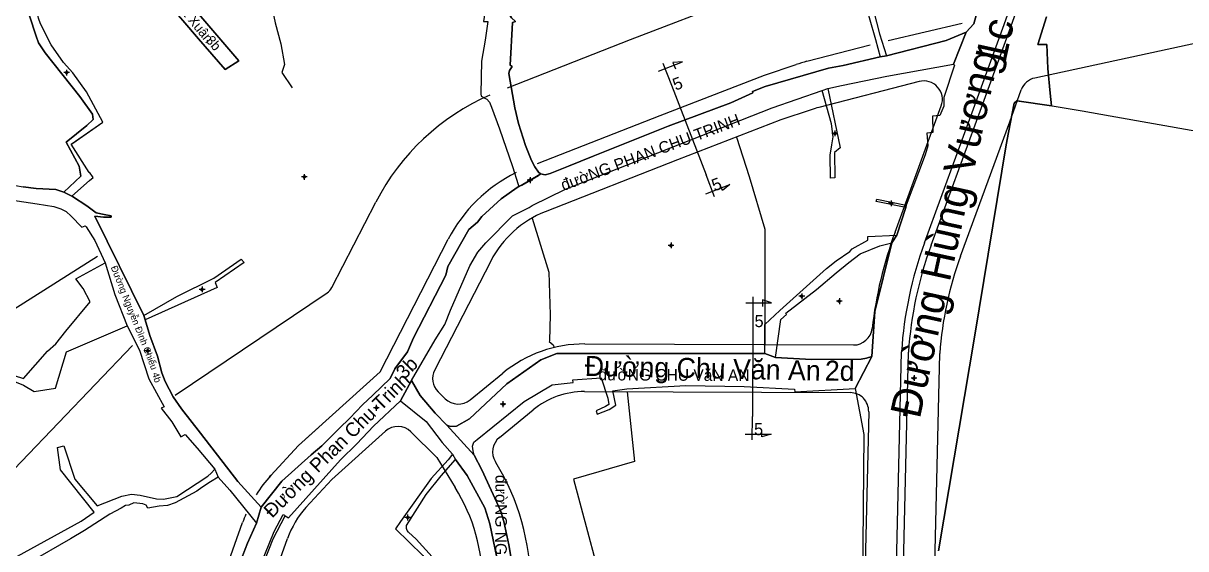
# Model space of a CAD drawing. Extents: x 548357 to 553331, y 1835329 to 1842351.
# Drawn here: x 551308.4 to 551808.4, y 1838515.2 to 1838741.3 of the extents above; entities that cross this region are included whole.
import ezdxf

# ---------------------------------------------------------------- set-up
doc = ezdxf.new("R2010")
doc.units = 0
for name, color, linetype in [('Level 1', 7, 'Continuous'), ('Level 10', 7, 'Continuous'), ('Level 11', 7, 'Continuous'), ('Level 2', 7, 'Continuous'), ('Level 27', 7, 'Continuous'), ('Level 30', 7, 'Continuous'), ('Level 4', 7, 'Continuous'), ('Level 5', 7, 'Continuous')]:
    doc.layers.add(name, color=color, linetype=linetype)

msp = doc.modelspace()

# ---------------------------------------------------------------- linework, layer by layer
at = {"layer": 'Level 1'}
for points in [[(551581.59, 1838720.61), (551591.97, 1838724.63)], [(551583.51, 1838724.07), (551587.16, 1838714.63)], [(551591.97, 1838724.63), (551587.82, 1838724.33), (551588.85, 1838721.68)], [(551587.16, 1838714.63), (551602.05, 1838676.11)], [(551605.71, 1838666.67), (551602.05, 1838676.11)], [(551601.96, 1838667.94), (551612.35, 1838671.95)], [(551612.35, 1838671.95), (551609.07, 1838669.38), (551608.05, 1838672.03)], [(551619.12, 1838621.06), (551630.25, 1838621.01)], [(551622.17, 1838623.58), (551622.13, 1838613.45)], [(551630.25, 1838621.01), (551626.28, 1838622.25), (551626.27, 1838619.41)], [(551622.13, 1838613.45), (551621.96, 1838572.16)], [(551621.91, 1838562.04), (551621.96, 1838572.16)], [(551630.02, 1838564.54), (551626.04, 1838563.34), (551626.05, 1838566.17)], [(551618.89, 1838564.58), (551630.02, 1838564.54)]]:
    msp.add_lwpolyline(points, dxfattribs=at)
at = {"layer": 'Level 10'}
for p, q in [((551708.52, 1838723.68), (551713.95, 1838737.47)), ((551676.88, 1838726.88), (551679.65, 1838727.3)), ((551652.01, 1838712.39), (551654.42, 1838713.14)), ((551521.49, 1838671.05), (551530.86, 1838676.45)), ((551325.86, 1838668.65), (551329.31, 1838666.95)), ((551684.06, 1838650.19), (551687.96, 1838662.08)), ((551687.96, 1838662.08), (551688.17, 1838663.08)), ((551682.02, 1838646.81), (551684.06, 1838650.19)), ((551360.31, 1838615.51), (551360.85, 1838613.74)), ((551627.4, 1838599.25), (551631.96, 1838597.51)), ((551666.14, 1838584.16), (551673.29, 1838597.94)), ((551470.66, 1838578.93), (551475.33, 1838587.55)), ((551490.59, 1838568.44), (551502.29, 1838555.54)), ((551492.96, 1838555.93), (551494.27, 1838553.58)), ((551390.79, 1838549.48), (551392.29, 1838546.08)), ((551408.64, 1838526.27), (551410.66, 1838533.12))]:
    msp.add_line(p, q, dxfattribs=at)
for points in [[(551664.53, 1838838.89), (551662.62, 1838831.4), (551659.69, 1838819.5), (551659.37, 1838812.09), (551661.51, 1838797.84), (551663.29, 1838783.2), (551667.94, 1838774.34), (551668.25, 1838770.23), (551671.61, 1838756.3), (551676.71, 1838736.69), (551679.65, 1838727.3)], [(551713.95, 1838737.47), (551717.24, 1838741.06), (551722.14, 1838758.75), (551732.68, 1838786.59), (551734.69, 1838794.07), (551736.55, 1838800.3), (551738.74, 1838807.94), (551740.97, 1838820.19), (551741.55, 1838821.96), (551743.2, 1838835.89)], [(551505.16, 1838817.19), (551505.72, 1838806.04), (551506.29, 1838778.65), (551506.51, 1838764.41), (551506.93, 1838754.69), (551507.34, 1838748.59), (551506.29, 1838742.07), (551508.26, 1838741.97), (551507.08, 1838734.04), (551505.44, 1838724.98), (551505.23, 1838710.94), (551505.36, 1838709.84), (551507.7, 1838708.59), (551508.85, 1838707.38), (551509.77, 1838705.17), (551513.15, 1838695.84), (551518.86, 1838679.66), (551521.24, 1838671.94), (551521.49, 1838671.05)], [(551357.04, 1838777.95), (551357.59, 1838776.08), (551361.75, 1838771.28), (551401.14, 1838725.09), (551395.18, 1838721.31), (551383.83, 1838734.57), (551376.98, 1838742.39), (551373.02, 1838747), (551368.36, 1838752.26), (551357.87, 1838762.69), (551353.53, 1838769.42)], [(551514.46, 1838778.59), (551515, 1838765.69), (551515.02, 1838758.8), (551515.1, 1838751.68), (551515.49, 1838748.5), (551518.39, 1838743.55), (551520.03, 1838742.03), (551518.88, 1838741.64), (551517.78, 1838723.23), (551518.64, 1838722.61), (551517.59, 1838720.98), (551517.27, 1838719.7), (551519.79, 1838704.89), (551521.32, 1838698.08), (551524.37, 1838688.74), (551527.03, 1838682.3), (551528.47, 1838679.44), (551529.99, 1838677.25), (551530.86, 1838676.45)], [(551325.86, 1838668.65), (551333.17, 1838675.46), (551332.4, 1838679.83), (551326.81, 1838690.19), (551335.67, 1838697.36), (551338.42, 1838699.91), (551338.15, 1838702.2), (551332.73, 1838709.71), (551317.77, 1838728.51), (551315.02, 1838732.9), (551313.91, 1838735.67), (551311.07, 1838744.5), (551309.86, 1838750.15), (551322.67, 1838757.32), (551348.76, 1838771.39), (551350.61, 1838773.1)], [(551329.31, 1838666.95), (551336.89, 1838673.66), (551338.45, 1838674.94), (551336.89, 1838677.15), (551336.78, 1838677.07), (551329.05, 1838689.21), (551342.63, 1838698.74), (551335.66, 1838711.8), (551329.68, 1838719.87), (551325.66, 1838724.38), (551320.41, 1838731.92), (551315.83, 1838741.08), (551315.02, 1838743.49), (551314.41, 1838746.53), (551314.87, 1838747.67), (551321.68, 1838751.94), (551335.33, 1838759.97), (551353.53, 1838769.42)], [(551666.76, 1838762.84), (551674.97, 1838734.26), (551676.88, 1838726.88)], [(551748.52, 1838744.02), (551744.81, 1838732.12), (551748.63, 1838732.12), (551749.02, 1838721.79), (551750.04, 1838711.26), (551750.65, 1838705.71), (551735.69, 1838707.89), (551734.57, 1838706.92), (551732.13, 1838694.25), (551731.17, 1838688.95), (551717.67, 1838607.15), (551701.99, 1838514.33)], [(551679.65, 1838727.3), (551705.39, 1838733.78), (551713.95, 1838737.47)], [(551530.86, 1838676.45), (551532.85, 1838676.05), (551534.97, 1838676.66), (551542.91, 1838679.77), (551553.52, 1838684.08), (551585.82, 1838696.94), (551612.7, 1838707.07), (551622.12, 1838711.27), (551622.01, 1838711.89), (551627.48, 1838714.07), (551654.76, 1838721.92), (551661.02, 1838723.12), (551676.88, 1838726.88)], [(551654.42, 1838713.14), (551660.25, 1838714.53), (551679.77, 1838718.53), (551708.52, 1838723.68)], [(551708.52, 1838723.68), (551708.84, 1838723.19), (551704.33, 1838709.38), (551704.28, 1838705.61), (551702.61, 1838701.64), (551699.41, 1838701.29), (551699.56, 1838694.24), (551697.02, 1838694.04), (551697.39, 1838688.53), (551696.35, 1838684.7), (551688.17, 1838663.08)], [(551475.33, 1838587.55), (551485.55, 1838605.04), (551489.71, 1838611.64), (551492.09, 1838617.84), (551500.52, 1838636.93), (551503.9, 1838642.77), (551507.36, 1838646.87), (551518.85, 1838658.38), (551525.91, 1838661.95), (551527.27, 1838662.82), (551541.59, 1838669.86), (551630.46, 1838704.86), (551652.01, 1838712.39)], [(551654.42, 1838713.14), (551659.74, 1838687.74), (551657.25, 1838685.63), (551657.4, 1838674.77), (551655.54, 1838674.67), (551655.42, 1838684.56), (551656.19, 1838688.99), (551656.67, 1838692.44), (551656.03, 1838697.96), (551652.01, 1838712.39)], [(551521.49, 1838671.05), (551522.77, 1838671.63), (551530.05, 1838675.75), (551530.86, 1838676.45)], [(551292.08, 1838674.52), (551294.56, 1838673.45), (551297.15, 1838672.78), (551298.27, 1838672.57), (551308.37, 1838670.87), (551313.92, 1838670.14), (551322.38, 1838669.72), (551325.86, 1838668.65)], [(551410.66, 1838533.12), (551419.65, 1838544.24), (551432.22, 1838555.63), (551436.84, 1838559.53), (551444.32, 1838567.03), (551448.87, 1838571.35), (551454.27, 1838577.21), (551458.77, 1838581.27), (551466.22, 1838588.54), (551468.25, 1838592.61), (551473.71, 1838599.9), (551476.3, 1838605.94), (551490.18, 1838632.89), (551491.06, 1838636.7), (551500, 1838652.54), (551503.69, 1838655.77), (551505.61, 1838658.14), (551513.9, 1838665.79), (551520.83, 1838670.65), (551521.49, 1838671.05)], [(551288.04, 1838667.59), (551293.13, 1838666.79), (551314.44, 1838663.64), (551321.55, 1838662.5), (551324.5, 1838661.41), (551326.83, 1838660.32), (551328.97, 1838658.32), (551333.64, 1838653.62), (551334.99, 1838654.2), (551335.45, 1838653.72), (551339.2, 1838647.86), (551343.64, 1838638.23)], [(551329.31, 1838666.95), (551329.57, 1838666.82), (551335.76, 1838662.76), (551339.74, 1838659.67), (551343.18, 1838658.95), (551346.25, 1838658.47), (551346.2, 1838657.93), (551342.91, 1838657.82), (551339.19, 1838658.25), (551360.31, 1838615.51)], [(551687.96, 1838662.08), (551675.15, 1838664.64), (551675.56, 1838665.62), (551688.17, 1838663.08)], [(551627.4, 1838599.25), (551627.4, 1838611.72), (551633.79, 1838617.69), (551653.84, 1838635.72), (551658.01, 1838639.05), (551663.9, 1838643.08), (551664.87, 1838644.22), (551671.67, 1838648), (551671.7, 1838649.58), (551684.06, 1838650.19)], [(551631.96, 1838597.51), (551634.21, 1838613.85), (551636.69, 1838616.05), (551636.39, 1838616.61), (551649.5, 1838626.7), (551658.06, 1838633.97), (551663.51, 1838638.35), (551668.36, 1838642.06), (551676.82, 1838645.53), (551682.02, 1838646.81)], [(551673.29, 1838597.94), (551674.63, 1838617.33), (551682.02, 1838646.81)], [(551304.49, 1838589.7), (551308.43, 1838588.48), (551318.78, 1838600.26), (551322.43, 1838603.37), (551326.71, 1838608.87), (551337.13, 1838621.44), (551334.13, 1838627.25), (551330.98, 1838631.35), (551343.64, 1838638.23)], [(551343.64, 1838638.23), (551347.79, 1838624.6), (551353.09, 1838611.14)], [(551360.31, 1838615.51), (551374.43, 1838623.7), (551390.3, 1838631.69), (551402.06, 1838639.85), (551403.41, 1838638.36), (551390.99, 1838629.73), (551391.76, 1838627.55), (551360.85, 1838613.74)], [(551250.53, 1838512.97), (551270.68, 1838529.47), (551260.97, 1838545.55), (551260.83, 1838556.58), (551264.93, 1838560.58), (551269.74, 1838564.79), (551282.05, 1838577.82), (551287.85, 1838586.29), (551293.97, 1838583.99), (551299.72, 1838581.94), (551303.21, 1838587.7), (551308.49, 1838585.67), (551313.09, 1838582.83), (551322.25, 1838584.32), (551326.94, 1838599.89), (551353.09, 1838611.14)], [(551353.09, 1838611.14), (551358.37, 1838600.72), (551362.45, 1838588.37), (551369.06, 1838576.35), (551367.68, 1838575.78), (551372.26, 1838569.83), (551376.18, 1838563.32), (551378.02, 1838564.44), (551383.14, 1838558.5), (551390.79, 1838549.48)], [(551360.85, 1838613.74), (551362.9, 1838607.01), (551366.2, 1838598.07), (551367.93, 1838590.89), (551369.4, 1838587.25), (551372.85, 1838580.65), (551376.49, 1838575.38), (551384.59, 1838565.02), (551400.61, 1838544.2), (551410.66, 1838533.12)], [(551490.59, 1838568.44), (551492.18, 1838567.8), (551494.77, 1838568.02), (551500.34, 1838571.06), (551516.41, 1838586.19), (551531.06, 1838596.44), (551537.89, 1838599.28), (551627.4, 1838599.25)], [(551631.96, 1838597.51), (551647.37, 1838596.65), (551668.72, 1838596.78), (551671.1, 1838597.28), (551673.29, 1838597.94)], [(551475.33, 1838587.55), (551479.08, 1838581.17), (551485.48, 1838573.52), (551490.59, 1838568.44)], [(551502.29, 1838555.54), (551501.93, 1838557.4), (551501.62, 1838559.4), (551502.24, 1838561.02), (551503.55, 1838562.3), (551523.81, 1838578.6), (551535.92, 1838585.76), (551544.94, 1838586.71), (551544.81, 1838587.91), (551556.95, 1838588.79), (551559.88, 1838579.94), (551560.25, 1838577.24), (551558.83, 1838576.39), (551554.73, 1838574.57), (551555.26, 1838573.1), (551560.44, 1838575.16), (551563.32, 1838576.97), (551561.92, 1838583.14), (551567.94, 1838584.04), (551593.31, 1838585.4), (551618.42, 1838584.97), (551640.12, 1838583.91), (551640.24, 1838582.75), (551666.14, 1838584.16)], [(551666.14, 1838584.16), (551669.98, 1838564.33), (551669.1, 1838469.55)], [(551421.1, 1838529.37), (551422.51, 1838528.6), (551444.79, 1838553.44), (551451.82, 1838560.43), (551459.05, 1838568), (551470.66, 1838578.93)], [(551470.66, 1838578.93), (551481.71, 1838569.99), (551488.55, 1838560.88), (551492.96, 1838555.93)], [(551305.97, 1838512.03), (551333.23, 1838527.17), (551338.9, 1838530.95), (551324.36, 1838549.24), (551323.19, 1838558.73), (551325.89, 1838559.47), (551330.51, 1838545.21), (551340.22, 1838533.71), (551350.76, 1838537.9), (551354.94, 1838538.66), (551358.64, 1838538.24), (551365.68, 1838536.78), (551368.66, 1838536.62), (551374.48, 1838537.68), (551387.76, 1838546.52), (551389.16, 1838547.77), (551390.79, 1838549.48)], [(551492.96, 1838555.93), (551491.18, 1838553.49), (551483.9, 1838545.41), (551470.69, 1838526.9), (551468.53, 1838523.76), (551480.29, 1838512.41), (551486.62, 1838501.42), (551489.16, 1838502.91), (551487.61, 1838505.83), (551484.31, 1838511.82), (551477.38, 1838519.3), (551474.11, 1838522.34), (551473.55, 1838523.04), (551473.23, 1838523.92), (551473.27, 1838525.27), (551481.68, 1838538.61), (551488.13, 1838546.55), (551494.27, 1838553.58)], [(551502.29, 1838555.54), (551505.58, 1838549.15), (551513.65, 1838531.71), (551515.13, 1838526.99), (551517.2, 1838516.96), (551520.02, 1838500.81)], [(551491.21, 1838331.48), (551495.9, 1838346.97), (551497.01, 1838351.39), (551499.36, 1838361.86), (551503.15, 1838376.9), (551509.11, 1838396.81), (551508.95, 1838397.35), (551508.34, 1838397.4), (551508.85, 1838399.29), (551510.84, 1838413.17), (551512.1, 1838420.48), (551512.38, 1838444.43), (551512.99, 1838477.76), (551513.33, 1838487.76), (551512.02, 1838511.5), (551509.12, 1838525.91), (551506.94, 1838532.9), (551499.32, 1838546.69), (551494.27, 1838553.58)], [(551392.29, 1838546.08), (551388.96, 1838544.02), (551385.23, 1838541.54), (551382.98, 1838540), (551373.67, 1838534.99), (551370.48, 1838533.81), (551366.78, 1838533.6), (551361.98, 1838532.74), (551361.21, 1838533.98), (551359.78, 1838534.52), (551355.97, 1838534.93), (551353.74, 1838533.98), (551352.34, 1838533.82), (551350.52, 1838532.74), (551345.68, 1838530.16), (551334.7, 1838523.12), (551328.75, 1838519.47), (551310.79, 1838509.24)], [(551392.29, 1838546.08), (551397.29, 1838540.47), (551408.64, 1838526.27)], [(551377.19, 1838414.27), (551377.9, 1838415.6), (551381.78, 1838426.57), (551385.6, 1838438.34), (551392.23, 1838457.39), (551400.13, 1838480.76), (551405.72, 1838496.55), (551408.54, 1838503.6), (551416.34, 1838522.6), (551420.14, 1838530), (551420.69, 1838529.71), (551421.1, 1838529.37)], [(551392.38, 1838490.62), (551394.87, 1838492.95), (551396.19, 1838495.35), (551404.77, 1838517.64), (551408.64, 1838526.27)], [(551407.83, 1838499.21), (551415.94, 1838519.52), (551421.1, 1838529.37)]]:
    msp.add_lwpolyline(points, dxfattribs=at)
at = {"layer": 'Level 11'}
for p, q in [((551327.03, 1838720.65), (551326.41, 1838720.03)), ((551327.03, 1838721.28), (551327.03, 1838720.65)), ((551327.65, 1838720.03), (551327.03, 1838720.65)), ((551326.41, 1838720.03), (551325.78, 1838720.03)), ((551326.41, 1838720.03), (551327.03, 1838719.41)), ((551327.03, 1838719.41), (551327.65, 1838720.03)), ((551327.03, 1838719.41), (551327.03, 1838718.78)), ((551328.28, 1838720.03), (551327.65, 1838720.03)), ((551657.47, 1838695.15), (551657.47, 1838694.53)), ((551656.85, 1838693.9), (551656.22, 1838693.9)), ((551657.47, 1838694.53), (551656.85, 1838693.9)), ((551656.85, 1838693.9), (551657.47, 1838693.27)), ((551658.09, 1838693.9), (551657.47, 1838694.53)), ((551657.47, 1838693.27), (551658.09, 1838693.9)), ((551657.47, 1838693.27), (551657.47, 1838692.65)), ((551658.72, 1838693.9), (551658.09, 1838693.9)), ((551428.65, 1838675.16), (551428.02, 1838675.16)), ((551429.27, 1838675.79), (551428.65, 1838675.16)), ((551428.65, 1838675.16), (551429.27, 1838674.53)), ((551429.27, 1838676.41), (551429.27, 1838675.79)), ((551429.89, 1838675.16), (551429.27, 1838675.79)), ((551429.27, 1838674.53), (551429.89, 1838675.16)), ((551430.52, 1838675.16), (551429.89, 1838675.16)), ((551429.27, 1838674.53), (551429.27, 1838673.91)), ((551525.73, 1838673.75), (551525.1, 1838673.75)), ((551526.35, 1838674.37), (551525.73, 1838673.75)), ((551525.73, 1838673.75), (551526.35, 1838673.13)), ((551526.35, 1838675), (551526.35, 1838674.37)), ((551526.97, 1838673.75), (551526.35, 1838674.37)), ((551526.35, 1838673.13), (551526.97, 1838673.75)), ((551526.35, 1838673.13), (551526.35, 1838672.5)), ((551527.6, 1838673.75), (551526.97, 1838673.75)), ((551681.73, 1838665.1), (551681.73, 1838664.47)), ((551681.11, 1838663.85), (551680.48, 1838663.85)), ((551681.73, 1838664.47), (551681.11, 1838663.85)), ((551681.11, 1838663.85), (551681.73, 1838663.23)), ((551682.35, 1838663.85), (551681.73, 1838664.47)), ((551681.73, 1838663.23), (551682.35, 1838663.85)), ((551681.73, 1838663.23), (551681.73, 1838662.6)), ((551682.98, 1838663.85), (551682.35, 1838663.85)), ((551586.39, 1838645.74), (551585.76, 1838645.74)), ((551587.01, 1838646.37), (551586.39, 1838645.74)), ((551586.39, 1838645.74), (551587.01, 1838645.11)), ((551587.01, 1838646.99), (551587.01, 1838646.37)), ((551587.63, 1838645.74), (551587.01, 1838646.37)), ((551587.01, 1838645.11), (551587.63, 1838645.74)), ((551587.01, 1838645.11), (551587.01, 1838644.49)), ((551588.26, 1838645.74), (551587.63, 1838645.74)), ((551384.69, 1838626.8), (551384.07, 1838626.8)), ((551385.32, 1838627.43), (551384.69, 1838626.8)), ((551384.69, 1838626.8), (551385.32, 1838626.17)), ((551385.32, 1838628.05), (551385.32, 1838627.43)), ((551385.94, 1838626.8), (551385.32, 1838627.43)), ((551385.32, 1838626.17), (551385.94, 1838626.8)), ((551385.32, 1838626.17), (551385.32, 1838625.55)), ((551386.57, 1838626.8), (551385.94, 1838626.8)), ((551643.22, 1838625.1), (551643.22, 1838624.47)), ((551642.59, 1838623.85), (551641.97, 1838623.85)), ((551643.22, 1838624.47), (551642.59, 1838623.85)), ((551642.59, 1838623.85), (551643.22, 1838623.23)), ((551643.85, 1838623.85), (551643.22, 1838624.47)), ((551643.22, 1838623.23), (551643.85, 1838623.85)), ((551643.22, 1838623.23), (551643.22, 1838622.6)), ((551644.47, 1838623.85), (551643.85, 1838623.85)), ((551658.77, 1838621.73), (551658.14, 1838621.73)), ((551659.39, 1838622.35), (551658.77, 1838621.73)), ((551658.77, 1838621.73), (551659.39, 1838621.11)), ((551659.39, 1838622.98), (551659.39, 1838622.35)), ((551660.01, 1838621.73), (551659.39, 1838622.35)), ((551659.39, 1838621.11), (551660.01, 1838621.73)), ((551659.39, 1838621.11), (551659.39, 1838620.48)), ((551660.64, 1838621.73), (551660.01, 1838621.73)), ((551361.29, 1838600.39), (551360.66, 1838600.39)), ((551361.91, 1838601.01), (551361.29, 1838600.39)), ((551361.29, 1838600.39), (551361.91, 1838599.77)), ((551361.91, 1838601.64), (551361.91, 1838601.01)), ((551362.53, 1838600.39), (551361.91, 1838601.01)), ((551361.91, 1838599.77), (551362.53, 1838600.39)), ((551363.16, 1838600.39), (551362.53, 1838600.39)), ((551361.91, 1838599.77), (551361.91, 1838599.14)), ((551690.89, 1838588.65), (551690.26, 1838588.65)), ((551691.51, 1838589.27), (551690.89, 1838588.65)), ((551690.89, 1838588.65), (551691.51, 1838588.03)), ((551691.51, 1838589.9), (551691.51, 1838589.27)), ((551692.13, 1838588.65), (551691.51, 1838589.27)), ((551691.51, 1838588.03), (551692.13, 1838588.65)), ((551691.51, 1838588.03), (551691.51, 1838587.4)), ((551692.76, 1838588.65), (551692.13, 1838588.65)), ((551459.59, 1838575.87), (551458.97, 1838575.87)), ((551460.22, 1838576.49), (551459.59, 1838575.87)), ((551459.59, 1838575.87), (551460.22, 1838575.25)), ((551460.22, 1838577.12), (551460.22, 1838576.49)), ((551460.85, 1838575.87), (551460.22, 1838576.49)), ((551460.22, 1838575.25), (551460.85, 1838575.87)), ((551460.22, 1838575.25), (551460.22, 1838574.62)), ((551461.47, 1838575.87), (551460.85, 1838575.87)), ((551514.09, 1838577.41), (551513.46, 1838577.41)), ((551514.71, 1838578.03), (551514.09, 1838577.41)), ((551514.09, 1838577.41), (551514.71, 1838576.79)), ((551514.71, 1838578.66), (551514.71, 1838578.03)), ((551515.33, 1838577.41), (551514.71, 1838578.03)), ((551514.71, 1838576.79), (551515.33, 1838577.41)), ((551514.71, 1838576.79), (551514.71, 1838576.16)), ((551515.96, 1838577.41), (551515.33, 1838577.41)), ((551473.06, 1838528.67), (551472.44, 1838528.67)), ((551473.69, 1838529.29), (551473.06, 1838528.67)), ((551473.06, 1838528.67), (551473.69, 1838528.05)), ((551473.69, 1838529.92), (551473.69, 1838529.29)), ((551474.31, 1838528.67), (551473.69, 1838529.29)), ((551473.69, 1838528.05), (551474.31, 1838528.67)), ((551473.69, 1838528.05), (551473.69, 1838527.42)), ((551474.94, 1838528.67), (551474.31, 1838528.67))]:
    msp.add_line(p, q, dxfattribs=at)
for centre in [(551327.03, 1838720.03), (551657.47, 1838693.9), (551429.27, 1838675.16), (551526.35, 1838673.75), (551681.73, 1838663.85), (551587.01, 1838645.74), (551385.32, 1838626.8), (551643.22, 1838623.85), (551659.39, 1838621.73), (551361.91, 1838600.39), (551691.51, 1838588.65), (551460.22, 1838575.87), (551514.71, 1838577.41), (551473.69, 1838528.67)]:
    msp.add_circle(centre, 0.15, dxfattribs=at)
at = {"layer": 'Level 2'}
for p, q in [((551508.26, 1838741.97), (551507.08, 1838734.04)), ((551717.24, 1838741.06), (551713.95, 1838737.47)), ((551313.91, 1838735.67), (551315.02, 1838732.9)), ((551315.02, 1838732.9), (551317.77, 1838728.51)), ((551383.83, 1838734.57), (551395.18, 1838721.31)), ((551317.77, 1838728.51), (551332.73, 1838709.71)), ((551335.66, 1838711.8), (551329.68, 1838719.87)), ((551652.01, 1838712.39), (551654.42, 1838713.14)), ((551332.73, 1838709.71), (551338.15, 1838702.2)), ((551335.67, 1838697.36), (551326.81, 1838690.19)), ((551326.81, 1838690.19), (551332.4, 1838679.83)), ((551527.03, 1838682.3), (551524.37, 1838688.74)), ((551528.47, 1838679.44), (551527.03, 1838682.3)), ((551521.49, 1838671.05), (551530.86, 1838676.45)), ((551521.24, 1838671.94), (551521.49, 1838671.05)), ((551325.86, 1838668.65), (551329.31, 1838666.95)), ((551518.85, 1838658.38), (551525.91, 1838661.95)), ((551507.36, 1838646.87), (551518.85, 1838658.38)), ((551500, 1838652.54), (551491.06, 1838636.7)), ((551503.9, 1838642.77), (551507.36, 1838646.87)), ((551500.52, 1838636.93), (551503.9, 1838642.77)), ((551492.09, 1838617.84), (551500.52, 1838636.93)), ((551473.71, 1838599.9), (551468.25, 1838592.61)), ((551631.96, 1838597.51), (551627.4, 1838599.25)), ((551666.14, 1838584.16), (551673.29, 1838597.94)), ((551470.66, 1838578.93), (551475.33, 1838587.55)), ((551479.08, 1838581.17), (551475.33, 1838587.55)), ((551544.94, 1838586.71), (551544.81, 1838587.91)), ((551567.94, 1838584.04), (551593.31, 1838585.4)), ((551561.92, 1838583.14), (551567.94, 1838584.04)), ((551459.05, 1838568), (551470.66, 1838578.93)), ((551560.25, 1838577.24), (551558.83, 1838576.39)), ((551448.87, 1838571.35), (551444.32, 1838567.03)), ((551451.82, 1838560.43), (551459.05, 1838568)), ((551419.65, 1838544.24), (551410.66, 1838533.12)), ((551410.66, 1838533.12), (551408.64, 1838526.27)), ((551408.64, 1838526.27), (551404.77, 1838517.64)), ((551509.12, 1838525.91), (551512.02, 1838511.5)), ((551404.77, 1838517.64), (551396.19, 1838495.35))]:
    msp.add_line(p, q, dxfattribs=at)
for points in [[(551734.69, 1838794.07), (551732.68, 1838786.59), (551722.14, 1838758.75), (551717.24, 1838741.06)], [(551395.18, 1838721.31), (551401.14, 1838725.09), (551361.75, 1838771.28)], [(551322.67, 1838757.32), (551309.86, 1838750.15), (551311.07, 1838744.5), (551313.91, 1838735.67)], [(551373.02, 1838747), (551376.98, 1838742.39), (551383.83, 1838734.57)], [(551517.27, 1838719.7), (551517.59, 1838720.98), (551518.64, 1838722.61), (551517.78, 1838723.23), (551518.88, 1838741.64), (551520.03, 1838742.03), (551518.39, 1838743.55), (551515.49, 1838748.5)], [(551320.41, 1838731.92), (551315.83, 1838741.08), (551315.02, 1838743.49)], [(551717.67, 1838607.15), (551731.17, 1838688.95), (551732.13, 1838694.25), (551734.57, 1838706.92), (551735.69, 1838707.89), (551750.65, 1838705.71), (551750.04, 1838711.26), (551749.02, 1838721.79), (551748.63, 1838732.12), (551744.81, 1838732.12), (551748.52, 1838744.02)], [(551708.52, 1838723.68), (551713.95, 1838737.47), (551705.39, 1838733.78), (551679.65, 1838727.3), (551676.88, 1838726.88), (551661.02, 1838723.12), (551654.76, 1838721.92), (551627.48, 1838714.07), (551622.01, 1838711.89), (551622.12, 1838711.27), (551612.7, 1838707.07), (551585.82, 1838696.94), (551553.52, 1838684.08), (551542.91, 1838679.77), (551534.97, 1838676.66), (551532.85, 1838676.05), (551530.86, 1838676.45), (551530.05, 1838675.75), (551522.77, 1838671.63), (551521.49, 1838671.05)], [(551713.95, 1838737.47), (551708.52, 1838723.68), (551708.84, 1838723.19), (551704.33, 1838709.38), (551704.28, 1838705.61), (551702.61, 1838701.64), (551699.41, 1838701.29), (551699.56, 1838694.24), (551697.02, 1838694.04), (551697.39, 1838688.53), (551696.35, 1838684.7), (551688.17, 1838663.08), (551687.96, 1838662.08), (551684.06, 1838650.19), (551682.02, 1838646.81), (551674.63, 1838617.33), (551673.29, 1838597.94), (551666.14, 1838584.16), (551669.98, 1838564.33), (551669.1, 1838469.55)], [(551329.68, 1838719.87), (551325.66, 1838724.38), (551320.41, 1838731.92)], [(551507.08, 1838734.04), (551505.44, 1838724.98), (551505.23, 1838710.94), (551505.36, 1838709.84)], [(551654.42, 1838713.14), (551660.25, 1838714.53), (551679.77, 1838718.53), (551708.52, 1838723.68)], [(551524.37, 1838688.74), (551521.32, 1838698.08), (551519.79, 1838704.89), (551517.27, 1838719.7)], [(551336.78, 1838677.07), (551329.05, 1838689.21), (551329.76, 1838689.71), (551342.63, 1838698.74), (551335.66, 1838711.8)], [(551525.91, 1838661.95), (551527.27, 1838662.82), (551541.59, 1838669.86), (551630.46, 1838704.86), (551652.01, 1838712.39)], [(551505.36, 1838709.84), (551507.7, 1838708.59), (551508.85, 1838707.38), (551509.77, 1838705.17), (551513.15, 1838695.84)], [(551338.15, 1838702.2), (551338.42, 1838699.91), (551335.67, 1838697.36)], [(551513.15, 1838695.84), (551518.86, 1838679.66), (551521.24, 1838671.94)], [(551332.4, 1838679.83), (551333.17, 1838675.46), (551325.86, 1838668.65)], [(551329.31, 1838666.95), (551336.89, 1838673.66), (551338.45, 1838674.94), (551336.89, 1838677.15), (551336.78, 1838677.07)], [(551530.86, 1838676.45), (551529.99, 1838677.25), (551528.47, 1838679.44)], [(551521.49, 1838671.05), (551520.83, 1838670.65), (551513.9, 1838665.79)], [(551513.9, 1838665.79), (551505.61, 1838658.14), (551503.69, 1838655.77), (551500, 1838652.54)], [(551491.06, 1838636.7), (551490.18, 1838632.89), (551476.3, 1838605.94), (551473.71, 1838599.9)], [(551475.33, 1838587.55), (551485.55, 1838605.04), (551489.71, 1838611.64), (551492.09, 1838617.84)], [(551701.99, 1838514.33), (551717.67, 1838607.15)], [(551531.06, 1838596.44), (551516.41, 1838586.19), (551500.34, 1838571.06)], [(551627.4, 1838599.25), (551537.89, 1838599.28), (551531.06, 1838596.44)], [(551673.29, 1838597.94), (551671.1, 1838597.28), (551668.72, 1838596.78), (551647.37, 1838596.65), (551631.96, 1838597.51)], [(551468.25, 1838592.61), (551466.22, 1838588.54), (551458.77, 1838581.27), (551454.27, 1838577.21), (551448.87, 1838571.35)], [(551475.33, 1838587.55), (551470.66, 1838578.93), (551481.71, 1838569.99), (551488.55, 1838560.88), (551492.96, 1838555.93), (551494.27, 1838553.58), (551499.32, 1838546.69), (551506.94, 1838532.9), (551509.12, 1838525.91)], [(551503.55, 1838562.3), (551523.81, 1838578.6), (551535.92, 1838585.76), (551544.94, 1838586.71)], [(551544.81, 1838587.91), (551556.95, 1838588.79), (551559.88, 1838579.94), (551560.25, 1838577.24)], [(551593.31, 1838585.4), (551618.42, 1838584.97), (551640.12, 1838583.91)], [(551515.13, 1838526.99), (551513.65, 1838531.71), (551505.58, 1838549.15), (551502.29, 1838555.54), (551490.59, 1838568.44), (551485.48, 1838573.52), (551479.08, 1838581.17)], [(551558.83, 1838576.39), (551554.73, 1838574.57), (551555.26, 1838573.1), (551560.44, 1838575.16), (551563.32, 1838576.97), (551561.92, 1838583.14)], [(551640.12, 1838583.91), (551640.24, 1838582.75), (551666.14, 1838584.16)], [(551500.34, 1838571.06), (551494.77, 1838568.02), (551492.18, 1838567.8)], [(551444.32, 1838567.03), (551436.84, 1838559.53), (551432.22, 1838555.63), (551419.65, 1838544.24)], [(551492.18, 1838567.8), (551490.59, 1838568.44), (551502.29, 1838555.54), (551501.93, 1838557.4), (551501.62, 1838559.4), (551502.24, 1838561.02), (551503.55, 1838562.3)], [(551422.51, 1838528.6), (551444.79, 1838553.44), (551451.82, 1838560.43)], [(551392.38, 1838490.62), (551392.53, 1838485.69), (551394.42, 1838484.75), (551393.77, 1838482.42), (551387.17, 1838462.86), (551380.48, 1838443.89), (551374.06, 1838426.12), (551372.19, 1838421.95), (551377.19, 1838414.27), (551377.9, 1838415.6), (551381.78, 1838426.57), (551385.6, 1838438.34), (551392.23, 1838457.39), (551400.13, 1838480.76), (551405.72, 1838496.55), (551408.54, 1838503.6), (551416.34, 1838522.6), (551420.14, 1838530), (551420.69, 1838529.71), (551421.1, 1838529.37), (551422.51, 1838528.6)], [(551520.02, 1838500.81), (551517.2, 1838516.96), (551515.13, 1838526.99)]]:
    msp.add_lwpolyline(points, dxfattribs=at)
at = {"layer": 'Level 27'}
for p, q in [((551313.92, 1838670.14), (551308.37, 1838670.87)), ((551329.31, 1838666.95), (551325.86, 1838668.65)), ((551321.55, 1838662.5), (551324.5, 1838661.41)), ((551328.97, 1838658.32), (551333.64, 1838653.62)), ((551346.2, 1838657.93), (551346.25, 1838658.47)), ((551333.64, 1838653.62), (551334.99, 1838654.2))]:
    msp.add_line(p, q, dxfattribs=at)
for points in [[(551325.86, 1838668.65), (551322.38, 1838669.72), (551313.92, 1838670.14)], [(551288.04, 1838667.59), (551293.13, 1838666.79), (551314.44, 1838663.64), (551321.55, 1838662.5)], [(551339.74, 1838659.67), (551335.76, 1838662.76), (551329.57, 1838666.82), (551329.31, 1838666.95)], [(551324.5, 1838661.41), (551326.83, 1838660.32), (551328.97, 1838658.32)], [(551367.93, 1838590.89), (551366.2, 1838598.07), (551362.9, 1838607.01), (551360.85, 1838613.74), (551360.31, 1838615.51), (551339.19, 1838658.25)], [(551339.19, 1838658.25), (551342.91, 1838657.82), (551346.2, 1838657.93)], [(551346.25, 1838658.47), (551343.18, 1838658.95), (551339.74, 1838659.67)], [(551334.99, 1838654.2), (551335.45, 1838653.72), (551339.2, 1838647.86), (551343.64, 1838638.23), (551347.79, 1838624.6), (551353.09, 1838611.14), (551358.37, 1838600.72), (551362.45, 1838588.37), (551369.06, 1838576.35), (551367.68, 1838575.78), (551372.26, 1838569.83), (551376.18, 1838563.32), (551378.02, 1838564.44), (551383.14, 1838558.5), (551390.79, 1838549.48), (551392.29, 1838546.08), (551397.29, 1838540.47), (551408.64, 1838526.27), (551410.66, 1838533.12), (551400.61, 1838544.2)], [(551400.61, 1838544.2), (551384.59, 1838565.02), (551376.49, 1838575.38), (551372.85, 1838580.65), (551369.4, 1838587.25), (551367.93, 1838590.89)]]:
    msp.add_lwpolyline(points, dxfattribs=at)
at = {"layer": 'Level 30'}
for points in [[(551406.09, 1838803.08), (551409.74, 1838800.31), (551414.24, 1838753.18), (551416.8, 1838741.45), (551419.16, 1838732.45), (551420.76, 1838723.48), (551419.67, 1838720.12), (551424.11, 1838713.48)], [(551729.72, 1838739.22), (551753.06, 1838804.57)], [(551732.55, 1838738.21), (551755.91, 1838803.6)], [(551516.68, 1838713.47), (551569.61, 1838734.25), (551615.31, 1838751.93), (551629.62, 1838756.72)], [(551680.38, 1838733.89), (551712.21, 1838741.27)], [(551743.46, 1838717.72), (551850.65, 1838741.06)], [(551717.14, 1838704.49), (551729.72, 1838739.22)], [(551719.96, 1838703.46), (551732.55, 1838738.21)], [(551645.45, 1838724.9), (551672.57, 1838731.92)], [(551529.56, 1838680.88), (551582.33, 1838701.61), (551627.2, 1838718.96), (551640.75, 1838723.5)], [(551693.7, 1838716.22), (551650.59, 1838705.05)], [(551732.64, 1838698.84), (551737.64, 1838712.63)], [(551683.33, 1838651.47), (551703.21, 1838705.72)], [(551843.91, 1838491.42), (551849.31, 1838495.84), (551879.95, 1838672.88), (551871.56, 1838684.51), (551813.15, 1838694.75), (551775.91, 1838701.28), (551763.77, 1838703.41), (551750.05, 1838705.8), (551735.91, 1838707.86)], [(551647.26, 1838704.06), (551634.16, 1838699.68), (551589.77, 1838682.51), (551532.87, 1838660.16)], [(551696.01, 1838646.82), (551717.14, 1838704.49)], [(551698.82, 1838645.79), (551719.96, 1838703.46)], [(551711.5, 1838641.14), (551732.64, 1838698.84)], [(551615.18, 1838692.33), (551620.64, 1838675.35), (551627.27, 1838652.74), (551627.4, 1838603.04)], [(551441.11, 1838627.55), (551460.06, 1838664.38)], [(551527.27, 1838657.5), (551534.41, 1838634.24), (551535.03, 1838615.88), (551534.75, 1838604.68), (551534.57, 1838604.36), (551536.26, 1838602.96), (551536.76, 1838601.82)], [(551414.81, 1838546.76), (551426.73, 1838559.67), (551461.86, 1838591.31), (551491.21, 1838648.36)], [(551340.31, 1838640.91), (551236.58, 1838575.32), (551246.79, 1838560.87), (551252.8, 1838553.62)], [(551509.44, 1838638.98), (551485.34, 1838592.13)], [(551373.79, 1838581.28), (551439.13, 1838625.32)], [(551355.44, 1838602.6), (551275.71, 1838519.45), (551270.4, 1838529.24)], [(551549.92, 1838603.35), (551665.48, 1838602.88)], [(551683.22, 1838477.56), (551686.11, 1838599.95)], [(551686.23, 1838477.64), (551689.11, 1838599.82)], [(551699.74, 1838478.03), (551702.6, 1838599.21)], [(551500.58, 1838579.26), (551514.62, 1838590.8)], [(551486.82, 1838582.8), (551489.86, 1838579.77)], [(551568.07, 1838582.78), (551571.23, 1838552.77), (551545.1, 1838545.22), (551560.4, 1838487.78), (551571.25, 1838447.24)], [(551549.84, 1838582.85), (551664.03, 1838582.39)], [(551513.17, 1838563.07), (551527.64, 1838574.96)], [(551672, 1838574.2), (551669.75, 1838479.05)], [(551414.81, 1838546.76), (551426.73, 1838559.67), (551435.35, 1838567.43)], [(551441.15, 1838545.07), (551464.14, 1838565.77)], [(551475.14, 1838565.5), (551486.25, 1838554.45)], [(551486.25, 1838554.45), (551494.18, 1838541.61)], [(551511.63, 1838552.37), (551511.44, 1838552.68)], [(551429.96, 1838532.95), (551441.15, 1838545.07)], [(551392.83, 1838498.64), (551402.75, 1838526.55)], [(551408.46, 1838481.4), (551422.07, 1838519.69)]]:
    msp.add_lwpolyline(points, dxfattribs=at)
for centre, radius, start, end in [((551663.06, 1838656.89), 70.25, 104.5231, 108.5225), ((551695.7, 1838708.47), 8, 339.8742, 104.5231), ((551745.16, 1838709.9), 8, 102.2831, 160.0839), ((551549.23, 1838618.51), 100.28, 113.6067, 152.7789), ((551663.06, 1838656.89), 49.75, 104.5231, 108.5225), ((551549.23, 1838618.51), 65.25, 116.2978, 152.7789), ((551549.23, 1838618.51), 44.75, 111.4435, 152.7789), ((551853.63, 1838589.06), 181.37, 159.8742, 173.3836), ((551853.63, 1838589.06), 167.87, 159.8742, 176.281), ((551853.63, 1838589.06), 164.87, 159.8742, 176.2595), ((551853.63, 1838589.06), 151.37, 159.8742, 176.1552), ((551435.77, 1838630.29), 6, 303.9788, 332.7789), ((551665.52, 1838610.88), 8, 269.7645, 353.3836), ((551549.7, 1838548.1), 55.25, 89.7645, 129.4044), ((551492.46, 1838588.47), 8, 152.7789, 225.1642), ((551549.7, 1838548.1), 34.75, 89.7645, 129.4044), ((551664, 1838574.39), 8, 358.6486, 89.7645), ((551495.51, 1838585.44), 8, 225.1642, 309.4044), ((551469.5, 1838559.83), 8, 45.1642, 132.0021), ((551518.24, 1838556.88), 8, 129.4044, 211.6833), ((551426.32, 1838499.72), 100.25, 359.7676, 31.6833), ((551459.52, 1838506.37), 60.25, 137.9076, 147.861), ((551459.52, 1838506.37), 60.25, 137.9076, 138.802), ((551409.67, 1838550.01), 6, 318.8016, 318.8018), ((551426.32, 1838499.72), 79.75, 359.7901, 31.6833), ((551459.52, 1838506.37), 60.25, 156.8147, 160.4344), ((551459.52, 1838506.37), 39.75, 138.0519, 160.4344)]:
    msp.add_arc(centre, radius, start, end, dxfattribs=at)

# ---------------------------------------------------------------- texts
at = {"layer": 'Level 1'}
for s, height, rotation, p in [('5', 5.21, 21.143, (551588.94, 1838712.23)), ('đườNG PHAN CHU TRINH', 5, 20.5822, (551540.72, 1838669.08)), ('5', 5.21, 21.143, (551605.69, 1838668.89)), ('5', 5.21, 359.7646, (551622.91, 1838610.58)), ('đườNG CHU VăN AN', 5, 359.6953, (551555.78, 1838587.69)), ('5', 5.21, 359.7646, (551622.71, 1838564.11)), ('đườNG NGUYễN KHUYếN', 5, 269.6953, (551511.5, 1838547.01))]:
    msp.add_text(s, height=height, rotation=rotation, dxfattribs=at).set_placement(p)
at = {"layer": 'Level 4'}
for s, height, rotation, p in [('1c', 13.108, 77.6761, (551730.7, 1838723.57)), ('3b', 4.181, 310.678, (551386.65, 1838733.74)), ('3b', 6.019, 45.2184, (551472.32, 1838587.81)), ('2d', 8.594, 358.8234, (551653.07, 1838587.62)), ('4b', 2.936, 287.9676, (551363.75, 1838590.57))]:
    msp.add_text(s, height=height, rotation=rotation, dxfattribs=at).set_placement(p)
at = {"layer": 'Level 5'}
for s, height, rotation, p in [('Đường Nguyễn Viết Xuân', 4.181, 309.2526, (551346.61, 1838782.12)), ('Đường Hùng Vương', 13.1078, 77.6761, (551693.96, 1838570.78)), ('Đường Nguyễn Đình Chiểu', 2.9363, 291.6472, (551345.98, 1838636.3)), ('Đường Chu Văn An', 8.5935, 358.8234, (551549.82, 1838589.62)), ('Đường Phan Chu Trinh', 6.0193, 44.5795, (551415.4, 1838528.16))]:
    msp.add_text(s, height=height, rotation=rotation, dxfattribs=at).set_placement(p)

doc.saveas('drawing.dxf')
